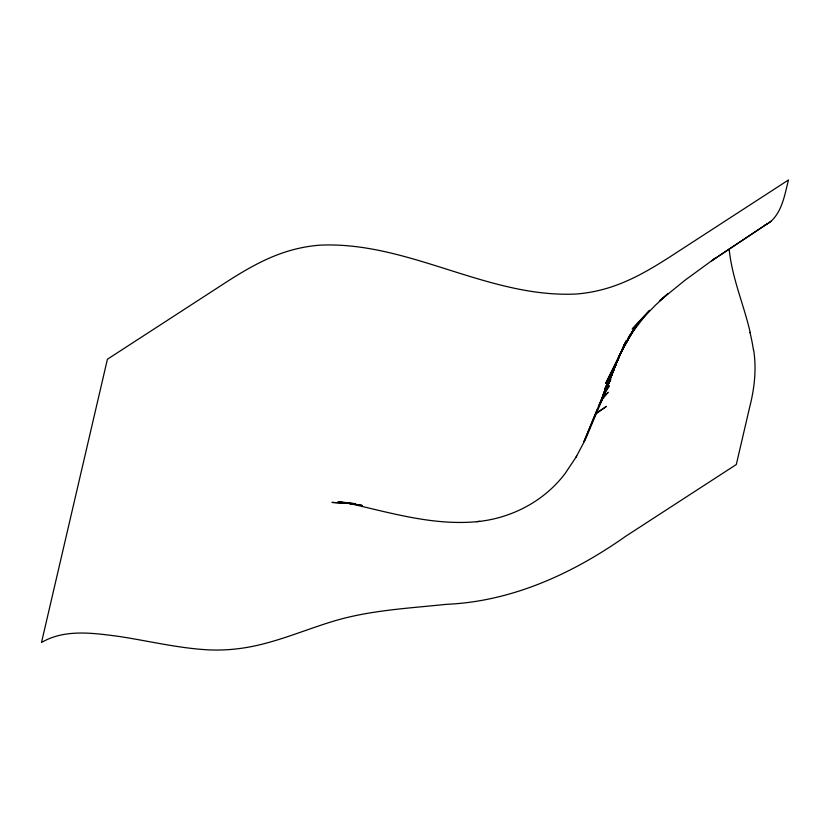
<?xml version="1.0" encoding="UTF-8"?>
<svg xmlns="http://www.w3.org/2000/svg" width="830" height="830" viewBox="0 0 830 830"><rect width="100%" height="100%" fill="white"/><g stroke="black" fill="none" stroke-linecap="round" stroke-linejoin="round"><path stroke-width="1.25" d="M362.005 505.377L345.394 502.586C388.399 512.131 432.098 525.836 476.669 521.697C511.28 518.449 544.449 501.185 565.365 473.142L576.02 457.185L585.409 439.475L601.169 402.073L615.061 366.165M615.528 364.972L625.115 342.998M601.169 402.073L616.659 362.181L624.388 344.46M614.978 366.372L583.884 441.84L597.673 408.63M598.658 406.254L600.142 402.695M601.128 400.319L613.443 370.668L602.777 395.381M603.69 393.762L612.488 373.583L607 385.162M625.135 342.956L616.659 362.181L602.279 399.157L617.842 359.411L626.494 340.445L617.842 359.411L603.244 396.014L619.066 356.672L604.064 392.652L620.332 353.954L631.962 332.104M604.541 392.268L610.787 379.58L606.357 387.361M629.15 336.876L620.332 353.954L604.779 389.094L621.629 351.235L629.213 336.648M576.02 457.185L576.715 455.888M632.522 331.201L621.629 351.235L605.661 383.46L622.946 348.527L633.954 329.448M633.321 330.35L624.274 345.809L636.361 326.221M602.041 397.912L609.345 385.815L604.665 391.936M633.228 330.153L628.31 337.561L649.351 310.306L632.232 329.043L655.596 305.056L667.777 293.758L659.425 301.041L685.03 280.208L716.051 257.57M601.511 400.288L608.162 392.32L603.452 396.699M596.013 413.755L606.543 406.337L595.836 413.423M766.536 224.276L711.642 260.786L771.08 221.268C782.441 210.644 784.786 194.324 788.5 179.965L677.84 251.739C654.58 266.949 630.572 282.024 603.472 289.296A146.163 140 13.1 0 1 576.508 294.007C487.646 298.344 408.277 240.856 319.415 245.192A146.163 140 13.1 0 0 292.44 249.913C265.341 257.175 241.333 272.25 218.083 287.46L107.412 359.234L41.5 642.493C64.553 628.891 92.701 633.02 117.943 636.288C148.114 640.791 177.921 648.209 208.465 649.869A171.81 164.558 13.1 0 0 237.992 648.728C270.445 644.91 300.481 631.35 331.45 621.815C368.686 610.237 407.935 608.39 446.467 604.323C512.006 601.511 572.773 573.582 625.654 536.304L736.314 464.52L749.5 407.872C754.356 389 756.753 369.257 753.619 349.887M476.669 521.697L479.709 521.282M353.144 503.613L331.979 502.42L355.033 503.872M355.261 503.644L338.111 501.694L362.077 505.46M750.237 332.623C743.867 304.631 731.894 277.811 729.186 249.062M749.947 332.342A459.924 105.991 51 0 1 753.37 349.638M771.06 221.226A499.546 105.503 57.1 0 1 764.876 225.086"/></g></svg>
